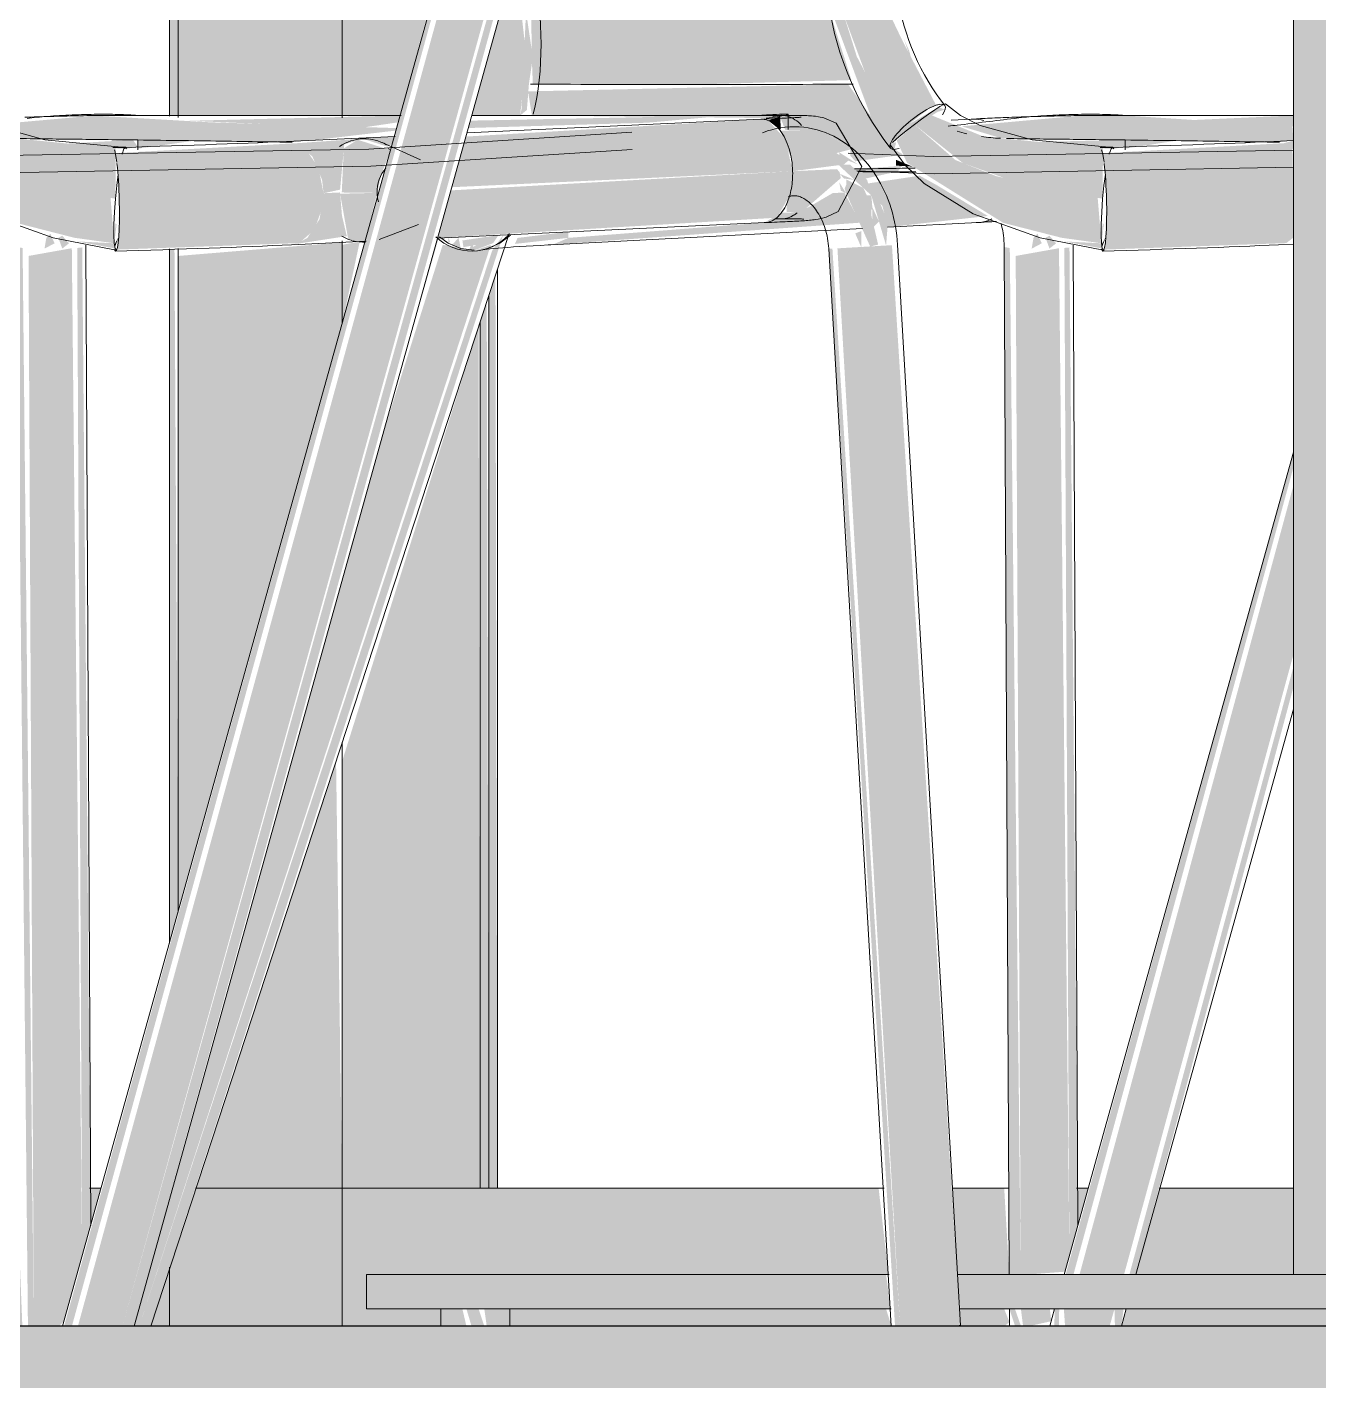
# Model space of a CAD drawing. Header units: inches. Extents: x -55396 to -733, y -290 to 853.
# Drawn here: x -26130.08 to -26111.36, y -0.79 to 18.83 of the extents above; entities that cross this region are included whole.
import ezdxf

# ---------------------------------------------------------------- set-up
doc = ezdxf.new("R2010")
doc.units = ezdxf.units.IN
doc.header["$MEASUREMENT"] = 0
doc.linetypes.add('Grid Line 1_2_', pattern=[0.875, 0.5, -0.125, 0.125, -0.125])
doc.linetypes.add('Grid Line 1_2__2_', pattern=[0.875, 0.5, -0.125, 0.125, -0.125])
for name, color, linetype, lineweight in [('A-FLOR', 192, 'Continuous', 9), ('A-FLOR-LEVL', 51, 'Continuous', 9), ('A-GLAZ-CWMG', 51, 'Continuous', 9), ('I-FURN', 30, 'Continuous', 9), ('I-WALL', 2, 'Continuous', 9)]:
    doc.layers.add(name, color=color, linetype=linetype, lineweight=lineweight)

# ---------------------------------------------------------------- blocks, each defined once
blk = doc.blocks.new('Locker Rooms and Restrooms_rvt-1-Section 13')
at = {"layer": 'A-FLOR-LEVL', "linetype": 'Grid Line 1_2__2_'}
blk.add_line((-26557.324, 0), (-21746.959, 0), dxfattribs=at)
blk = doc.blocks.new('Struct_Xcel_Sports Complex_rvt-1-Section 13')
at = {"layer": 'A-FLOR'}
blk.add_hatch(color=254, dxfattribs=at).paths.add_polyline_path([(-26273.39, -6), (-22066.14, -6), (-22066.14, 0), (-26273.39, 0), (-26273.39, -1.575)], flags=0)
at = {"layer": 'A-FLOR', "color": 130, "lineweight": 25}
blk.add_line((-22066.14, 0), (-26273.39, 0), dxfattribs=at)
blk = doc.blocks.new('Falcon 7700 Series Pedestal Base - 36_ Square Top x 30_ - Wheelchair Height-460525-Section 13')
at = {"layer": 'I-FURN'}
for points in [[(-26199.824, 0.75), (-26197.888, 0.75), (-26197.888, 28.5), (-26200.01, 28.5), (-26200.01, 0.75)], [(-26211.82, 0), (-26211.737, 0), (-26211.82, 0.25), (-26211.996, 0.25), (-26211.922, 0), (-26211.866, 0)]]:
    blk.add_hatch(color=256, dxfattribs=at).paths.add_polyline_path(points, flags=0)
h = blk.add_hatch(color=256, dxfattribs=at)
h.paths.add_polyline_path([(-26206.734, 0.25), (-26205.851, 0.25), (-26205.914, 0.75), (-26213.445, 0.75), (-26213.445, 0.25), (-26206.744, 0.25)], flags=0)
h.paths.add_polyline_path([(-26197.888, 0.25), (-26197.888, 0.75), (-26204.88, 0.75), (-26204.837, 0.25), (-26199.824, 0.25)], flags=0)
for p, q in [((-26200.01, 0.75), (-26200.01, 28.5)), ((-26213.445, 0.75), (-26205.87, 0.75)), ((-26213.445, 0.75), (-26213.445, 0.25)), ((-26204.881, 0.75), (-26197.888, 0.75)), ((-26205.841, 0.25), (-26213.445, 0.25)), ((-26212.366, 0.25), (-26212.366, 0)), ((-26211.366, 0), (-26211.366, 0.25)), ((-26197.888, 0.25), (-26204.851, 0.25))]:
    blk.add_line(p, q, dxfattribs=at)
blk = doc.blocks.new('HermanMiller_Collection_Air-Chair_SideChair_Arms - Arms-V2-Section 13')
at = {"layer": 'I-FURN'}
for points in [[(-26129.5, 0), (-26129.432, 0), (-26123.732, 20.734), (-26123.809, 20.653), (-26129.545, 0)], [(-26129.015, 0), (-26128.699, 0), (-26123, 20.625), (-26123.301, 20.707), (-26123.311, 20.72), (-26123.663, 20.699), (-26129.345, 0), (-26129.131, 0)], [(-26128.699, 0), (-26128.53, 0), (-26122.883, 20.551), (-26122.963, 20.578), (-26127.777, 3.307)], [(-26128.801, 16.344), (-26128.796, 17.073), (-26130.533, 17.247), (-26131.323, 17.57), (-26131.529, 17.42), (-26130.705, 16.814), (-26130.025, 16.545), (-26129.271, 16.421)], [(-26119.371, 17.483), (-26119.39, 17.507), (-26119.434, 17.496)], [(-26119.165, 17.331), (-26119.159, 17.369), (-26119.165, 17.539), (-26119.339, 17.476), (-26119.201, 17.369)], [(-26118.985, 16.742), (-26118.239, 16.84), (-26118.181, 16.896), (-26118.351, 17.005), (-26118.15, 17.057), (-26118.559, 17.337), (-26119.165, 17.331), (-26119, 16.909), (-26118.986, 16.755)], [(-26128.682, 17.06), (-26128.476, 17.096), (-26128.546, 17.196), (-26129.73, 17.129), (-26129.341, 17.105), (-26128.68, 17.066)], [(-26128.744, 16.318), (-26125.784, 16.423), (-26125.86, 16.798), (-26126.051, 17.073), (-26126.173, 17.148), (-26128.803, 17.004), (-26128.751, 16.512)], [(-26128.476, 17.069), (-26127.665, 17.183), (-26128.476, 17.195), (-26128.476, 17.096)], [(-26125.007, 16.428), (-26124.952, 16.68), (-26124.814, 17.047), (-26125.29, 17.198), (-26125.491, 17.073), (-26125.52, 16.434), (-26125.388, 16.432)], [(-26124.814, 17.047), (-26124.855, 17.096), (-26124.841, 17.058)], [(-26118.861, 16.143), (-26118.287, 16.642), (-26118.304, 16.727), (-26118.342, 16.772), (-26118.985, 16.742), (-26119.07, 16.274), (-26119.07, 16.153), (-26119.021, 16.151)], [(-26128.78, 15.606), (-26126.138, 15.7), (-26125.918, 15.893), (-26125.796, 16.229), (-26125.784, 16.423), (-26128.744, 16.318), (-26128.764, 15.677)], [(-26125.186, 15.714), (-26125.007, 16.428), (-26125.544, 16.416), (-26125.428, 15.763), (-26125.31, 15.727)], [(-26128.818, 15.697), (-26128.784, 15.97), (-26128.801, 15.988)], [(-26128.808, 15.639), (-26128.752, 15.793), (-26128.815, 15.679)], [(-26129.984, 0), (-26129.984, 0), (-26130.146, 15.629), (-26130.228, 15.643), (-26130.069, 0)], [(-26129.623, 0), (-26129.545, 0.073), (-26129.283, 1.015), (-26129.433, 15.626), (-26130.06, 15.514), (-26129.984, 0), (-26129.753, 0)], [(-26129.283, 1.015), (-26129.159, 1.458), (-26129.282, 15.637), (-26129.355, 15.63), (-26129.294, 3.307)], [(-26117.428, 0), (-26118.409, 15.62), (-26118.461, 15.619), (-26117.501, 0), (-26117.428, 0)], [(-26117.083, 0), (-26116.721, 0), (-26117.631, 15.665), (-26118.336, 15.624), (-26117.428, 0), (-26117.211, 0)], [(-26116.707, 0), (-26116.554, 0.01), (-26117.546, 15.67), (-26117.631, 15.665), (-26116.721, 0)]]:
    blk.add_hatch(color=256, dxfattribs=at).paths.add_polyline_path(points, flags=0)
h = blk.add_hatch(color=256, dxfattribs=at)
h.paths.add_polyline_path([(-26126.245, 17.162), (-26125.944, 17.191), (-26124.735, 17.331), (-26124.725, 17.367), (-26127.412, 17.45), (-26129.115, 17.548), (-26130.845, 17.393), (-26130.282, 17.224), (-26130.001, 17.213), (-26126.304, 17.163)], flags=0)
h.paths.add_polyline_path([(-26130.761, 17.281), (-26130.982, 17.404), (-26130.889, 17.325), (-26130.804, 17.285)], flags=0)
h = blk.add_hatch(color=256, dxfattribs=at)
h.paths.add_polyline_path([(-26125.271, 17.367), (-26124.702, 17.451), (-26124.674, 17.549), (-26127.742, 17.473), (-26125.283, 17.368)], flags=0)
h.paths.add_polyline_path([(-26123.688, 17.368), (-26121.095, 17.445), (-26119.906, 17.551), (-26123.658, 17.475), (-26123.676, 17.412)], flags=0)
h = blk.add_hatch(color=256, dxfattribs=at)
h.paths.add_polyline_path([(-26125.784, 16.423), (-26125.545, 16.475), (-26125.484, 17.133), (-26125.214, 17.212), (-26124.861, 17.099), (-26124.789, 17.137), (-26124.759, 17.246), (-26126.173, 17.148), (-26125.944, 16.953), (-26125.806, 16.617)], flags=0)
h.paths.add_polyline_path([(-26125.004, 16.46), (-26124.989, 16.48), (-26125.002, 16.479)], flags=0)
h.paths.add_polyline_path([(-26123.927, 16.51), (-26118.985, 16.742), (-26119.093, 17.212), (-26119.34, 17.477), (-26119.434, 17.496), (-26123.723, 17.244), (-26123.914, 16.557)], flags=0)
h = blk.add_hatch(color=256, dxfattribs=at)
h.paths.add_polyline_path([(-26128.805, 15.622), (-26128.818, 15.697), (-26129.352, 15.724)], flags=0)
h.paths.add_polyline_path([(-26128.818, 15.697), (-26128.872, 16.356), (-26130.339, 16.669), (-26130.934, 16.904), (-26131.529, 17.42), (-26131.785, 17.187), (-26131.636, 16.864), (-26130.242, 15.994), (-26129.395, 15.777), (-26128.823, 15.698)], flags=0)
h = blk.add_hatch(color=256, dxfattribs=at)
h.paths.add_polyline_path([(-26117.631, 15.665), (-26117.604, 16.003), (-26117.746, 16.346), (-26117.845, 16.391), (-26117.738, 16.028)], flags=0)
h.paths.add_polyline_path([(-26118.326, 16.839), (-26118.355, 16.884), (-26118.351, 16.84)], flags=0)
h.paths.add_polyline_path([(-26117.845, 16.391), (-26117.905, 16.615), (-26118.155, 16.838), (-26118.326, 16.839), (-26117.905, 16.447)], flags=0)
h.paths.add_polyline_path([(-26118.037, 16.84), (-26118.307, 17.014), (-26118.307, 16.944), (-26118.085, 16.859)], flags=0)
h = blk.add_hatch(color=256, dxfattribs=at)
h.paths.add_polyline_path([(-26126.267, 15.675), (-26125.448, 15.801), (-26125.518, 16.102), (-26125.545, 16.434), (-26125.784, 16.423), (-26125.842, 16.048), (-26126.019, 15.775), (-26126.168, 15.694)], flags=0)
h.paths.add_polyline_path([(-26124.132, 15.775), (-26119.215, 16.068), (-26119.035, 16.376), (-26118.985, 16.742), (-26123.94, 16.464), (-26124.131, 15.779)], flags=0)
h = blk.add_hatch(color=256, dxfattribs=at)
h.paths.add_polyline_path([(-26117.992, 15.643), (-26117.992, 15.874), (-26118.078, 15.84), (-26118.016, 15.698)], flags=0)
h.paths.add_polyline_path([(-26118.208, 16.418), (-26118.309, 16.582), (-26118.287, 16.459)], flags=0)
h.paths.add_polyline_path([(-26117.862, 15.651), (-26117.746, 15.678), (-26117.845, 16.103), (-26117.845, 16.199), (-26118.078, 16.368), (-26118.208, 16.418), (-26117.865, 15.658)], flags=0)
h.paths.add_polyline_path([(-26117.827, 16.183), (-26117.845, 16.391), (-26117.947, 16.391), (-26117.845, 16.214)], flags=0)
h.paths.add_polyline_path([(-26118.085, 16.615), (-26118.307, 16.706), (-26118.239, 16.636), (-26118.093, 16.616)], flags=0)
h = blk.add_hatch(color=256, dxfattribs=at)
h.paths.add_polyline_path([(-26129.83, 15.619), (-26129.683, 15.697), (-26129.744, 15.836), (-26129.802, 15.777), (-26129.829, 15.621)], flags=0)
h.paths.add_polyline_path([(-26129.571, 15.621), (-26129.474, 15.697), (-26129.571, 15.807), (-26129.628, 15.777), (-26129.573, 15.625)], flags=0)
for p, q in [((-26123.792, 20.719), (-26129.567, 0)), ((-26128.529, 0), (-26122.828, 20.451)), ((-26128.709, 17.552), (-26124.661, 17.551)), ((-26119.448, 17.496), (-26123.709, 17.296)), ((-26119.05, 17.347), (-26119.05, 17.565)), ((-26128.639, 17.066), (-26128.657, 17.091)), ((-26128.476, 17.195), (-26128.476, 17.053)), ((-26124.746, 17.247), (-26126.321, 17.173)), ((-26124.381, 16.908), (-26124.937, 17.157)), ((-26124.976, 15.754), (-26124.407, 15.972)), ((-26124.134, 15.774), (-26119.383, 15.997)), ((-26119.242, 16.052), (-26119.152, 16.052)), ((-26126.25, 15.675), (-26125.169, 15.726)), ((-26129.229, 15.671), (-26129.228, 15.65)), ((-26129.158, 1.459), (-26129.228, 15.65)), ((-26118.462, 15.618), (-26117.555, 0)), ((-26116.553, 0.011), (-26117.464, 15.676)), ((-26128.535, 0), (-26128.53, 0))]:
    blk.add_line(p, q, dxfattribs=at)
at = {"layer": 'I-FURN', "flags": 128}
for points in [[(-26131.077, 17.72), (-26130.858, 17.551), (-26130.577, 17.407), (-26129.822, 17.196), (-26128.711, 17.092), (-26128.657, 17.091)], [(-26130.115, 17.524), (-26130.07, 17.526), (-26130.025, 17.527), (-26129.98, 17.529), (-26129.933, 17.53), (-26129.886, 17.532), (-26129.839, 17.533), (-26129.792, 17.535), (-26129.744, 17.536), (-26129.695, 17.537), (-26129.647, 17.539), (-26129.599, 17.54), (-26129.55, 17.541), (-26129.502, 17.542), (-26129.454, 17.543), (-26129.406, 17.544), (-26129.358, 17.545), (-26129.311, 17.546), (-26129.264, 17.547), (-26129.217, 17.548), (-26129.171, 17.548), (-26129.126, 17.549), (-26129.082, 17.55), (-26129.038, 17.55), (-26128.995, 17.551), (-26128.953, 17.551), (-26128.912, 17.552), (-26128.872, 17.552), (-26128.833, 17.552), (-26128.795, 17.552), (-26128.758, 17.552), (-26128.723, 17.552), (-26128.709, 17.552)], [(-26123.638, 17.551), (-26121.278, 17.55), (-26119.155, 17.552)], [(-26118.861, 17.526), (-26118.863, 17.526), (-26118.87, 17.526), (-26118.88, 17.525), (-26118.893, 17.523), (-26118.909, 17.522), (-26118.927, 17.521), (-26118.947, 17.52), (-26118.969, 17.518), (-26118.993, 17.517), (-26119.019, 17.515), (-26119.047, 17.514), (-26119.076, 17.512), (-26119.107, 17.51), (-26119.14, 17.509), (-26119.174, 17.507), (-26119.209, 17.506), (-26119.245, 17.504), (-26119.283, 17.502), (-26119.322, 17.501), (-26119.362, 17.499), (-26119.403, 17.498), (-26119.444, 17.496), (-26119.445, 17.496)], [(-26117.983, 16.809), (-26118.356, 17.439), (-26118.534, 17.514), (-26118.61, 17.532), (-26118.653, 17.538), (-26118.685, 17.542), (-26118.711, 17.544), (-26118.734, 17.546), (-26118.757, 17.547), (-26118.779, 17.548), (-26118.802, 17.549), (-26118.826, 17.55), (-26118.851, 17.55), (-26118.877, 17.551), (-26118.905, 17.551), (-26118.933, 17.552), (-26118.963, 17.552), (-26118.995, 17.552), (-26119.027, 17.552), (-26119.061, 17.552), (-26119.096, 17.552), (-26119.132, 17.552), (-26119.156, 17.552)], [(-26137.381, 17.193), (-26131.258, 16.956), (-26125.126, 17.064), (-26121.317, 17.307)], [(-26119.027, 17.385), (-26119.092, 17.38), (-26119.157, 17.371), (-26119.222, 17.359), (-26119.286, 17.343), (-26119.348, 17.325), (-26119.41, 17.303), (-26119.421, 17.298)], [(-26117.464, 15.676), (-26117.469, 15.743), (-26117.476, 15.81), (-26117.484, 15.876), (-26117.495, 15.942), (-26117.508, 16.008), (-26117.523, 16.073), (-26117.54, 16.137), (-26117.558, 16.201), (-26117.579, 16.264), (-26117.602, 16.326), (-26117.626, 16.388), (-26117.653, 16.448), (-26117.681, 16.508), (-26117.712, 16.566), (-26117.744, 16.623), (-26117.778, 16.679), (-26117.814, 16.734), (-26117.852, 16.787), (-26117.892, 16.838), (-26117.934, 16.888), (-26117.977, 16.937), (-26118.023, 16.983), (-26118.07, 17.028), (-26118.119, 17.07), (-26118.17, 17.11), (-26118.222, 17.148), (-26118.276, 17.184), (-26118.332, 17.217), (-26118.39, 17.248), (-26118.448, 17.276), (-26118.508, 17.301), (-26118.57, 17.323), (-26118.632, 17.342), (-26118.696, 17.357), (-26118.76, 17.37), (-26118.825, 17.379), (-26118.89, 17.385), (-26118.956, 17.387), (-26119.021, 17.385), (-26119.027, 17.385)], [(-26131.877, 17.12), (-26131.661, 16.832), (-26131.385, 16.565), (-26130.679, 16.122), (-26129.705, 15.777), (-26128.789, 15.597)], [(-26126.321, 17.173), (-26126.453, 17.167), (-26126.59, 17.161), (-26126.731, 17.155), (-26126.877, 17.149), (-26127.026, 17.143), (-26127.179, 17.137), (-26127.336, 17.132), (-26127.495, 17.126), (-26127.658, 17.12), (-26127.823, 17.115), (-26127.99, 17.109), (-26128.159, 17.104), (-26128.331, 17.098), (-26128.503, 17.093), (-26128.677, 17.088), (-26128.837, 17.084)], [(-26128.657, 17.091), (-26128.68, 17.066), (-26128.705, 16.991)], [(-26137.382, 16.943), (-26131.244, 16.705), (-26125.099, 16.815), (-26121.313, 17.056)], [(-26128.761, 16.696), (-26128.781, 16.537), (-26128.801, 16.344)], [(-26117.983, 16.809), (-26118.325, 16.16), (-26118.499, 16.077), (-26118.573, 16.056), (-26118.617, 16.047), (-26118.648, 16.042), (-26118.674, 16.038), (-26118.697, 16.035), (-26118.719, 16.033), (-26118.742, 16.031), (-26118.765, 16.029), (-26118.789, 16.027), (-26118.814, 16.025), (-26118.84, 16.023), (-26118.867, 16.022), (-26118.896, 16.02), (-26118.925, 16.018), (-26118.957, 16.016), (-26118.989, 16.014), (-26119.023, 16.013), (-26119.058, 16.011), (-26119.094, 16.009), (-26119.131, 16.008), (-26119.17, 16.006), (-26119.21, 16.004), (-26119.25, 16.002), (-26119.292, 16.001), (-26119.335, 15.999), (-26119.378, 15.998), (-26119.385, 15.997)], [(-26128.801, 16.344), (-26128.815, 16.151), (-26128.823, 15.97), (-26128.824, 15.816), (-26128.818, 15.697), (-26128.805, 15.622), (-26128.787, 15.597)], [(-26119.051, 16.369), (-26119.038, 16.374), (-26119.026, 16.378), (-26119.013, 16.381), (-26119.001, 16.383), (-26118.989, 16.385), (-26118.977, 16.386), (-26118.974, 16.386)], [(-26118.974, 16.386), (-26118.962, 16.387), (-26118.95, 16.386), (-26118.938, 16.385), (-26118.925, 16.384), (-26118.912, 16.381), (-26118.899, 16.378), (-26118.885, 16.374), (-26118.871, 16.369), (-26118.856, 16.363), (-26118.841, 16.356), (-26118.825, 16.347), (-26118.809, 16.338), (-26118.793, 16.327), (-26118.776, 16.315), (-26118.759, 16.302), (-26118.742, 16.287), (-26118.725, 16.271), (-26118.707, 16.253), (-26118.69, 16.234), (-26118.673, 16.214), (-26118.656, 16.192), (-26118.639, 16.169), (-26118.623, 16.145), (-26118.607, 16.119), (-26118.592, 16.092), (-26118.577, 16.064), (-26118.563, 16.035), (-26118.55, 16.004), (-26118.537, 15.973), (-26118.525, 15.941), (-26118.514, 15.907), (-26118.504, 15.874), (-26118.495, 15.839), (-26118.487, 15.804), (-26118.48, 15.768), (-26118.474, 15.732), (-26118.469, 15.695), (-26118.465, 15.659), (-26118.462, 15.622), (-26118.462, 15.618)], [(-26118.824, 16.048), (-26118.827, 16.049), (-26118.833, 16.049), (-26118.844, 16.049), (-26118.857, 16.05), (-26118.872, 16.05), (-26118.89, 16.051), (-26118.911, 16.051), (-26118.933, 16.051), (-26118.957, 16.052), (-26118.983, 16.052), (-26119.011, 16.052), (-26119.04, 16.052), (-26119.071, 16.052), (-26119.104, 16.052), (-26119.138, 16.052), (-26119.151, 16.052)], [(-26126.25, 15.675), (-26126.385, 15.669), (-26126.525, 15.663), (-26126.668, 15.657), (-26126.816, 15.65), (-26126.967, 15.644), (-26127.122, 15.638), (-26127.281, 15.633), (-26127.442, 15.627), (-26127.606, 15.621), (-26127.773, 15.615), (-26127.942, 15.61), (-26128.113, 15.604), (-26128.286, 15.599), (-26128.46, 15.594), (-26128.635, 15.589), (-26128.796, 15.585)]]:
    blk.add_lwpolyline(points, dxfattribs=at)
at = {"layer": 'I-FURN'}
for centre, major_axis, ratio, start_param, end_param in [((-26125.196, 16.463), (0.021, 0.75), 0.90616, 0.058382, 0.581981), ((-26125.196, 16.463), (0.021, 0.75), 0.90616, 5.817968, 6.341567), ((-26128.817, 16.334), (-0.02, 0.75), 0.096081, 5.515178, 5.996591), ((-26128.817, 16.334), (-0.02, 0.75), 0.096081, 4.687594, 5.472992), ((-26124.554, 16.444), (0.014, 0.5), 0.90616, 0.84378, 1.629178), ((-26128.817, 16.334), (-0.02, 0.75), 0.096081, 3.116798, 4.687594), ((-26124.554, 16.444), (0.014, 0.5), 0.90616, 1.629178, 1.890978), ((-26125.196, 16.463), (0.021, 0.75), 0.90616, 2.676376, 2.924989), ((-26125.196, 16.463), (0.021, 0.75), 0.90616, 2.938175, 3.199975), ((-26128.817, 16.334), (-0.02, 0.75), 0.096081, 2.854998, 3.116798), ((-26117.053, -0.018), (0.499, 0.029), 0.004932, 5.439855, 6.225253)]:
    blk.add_ellipse(centre, major_axis=major_axis, ratio=ratio, start_param=start_param, end_param=end_param, dxfattribs=at)
for points in [[(-26128.451, 17.548), (-26128.527, 17.555), (-26128.712, 17.566), (-26129.058, 17.57), (-26129.432, 17.56), (-26129.791, 17.539), (-26129.995, 17.519), (-26130.081, 17.508)], [(-26119.284, 17.527), (-26119.248, 17.541), (-26119.21, 17.55), (-26119.172, 17.552)], [(-26119.135, 16.053), (-26119.141, 16.052), (-26119.147, 16.052), (-26119.152, 16.052)]]:
    blk.add_open_spline(points, degree=3, dxfattribs=at)
for points, knots in [([(-26119.371, 17.51), (-26119.241, 17.527), (-26119.047, 17.555), (-26119.033, 17.573), (-26119.202, 17.568), (-26119.369, 17.557), (-26119.466, 17.55)], [-0.9999956, -0.9999956, -0.9999956, -0.9999956, -0.7, -0.4, -0.2, 0, 0, 0, 0]), ([(-26118.985, 16.742), (-26118.988, 16.855), (-26119.024, 17.08), (-26119.145, 17.328), (-26119.292, 17.466), (-26119.387, 17.496), (-26119.434, 17.496)], [0, 0, 0, 0, 0.285714, 0.571429, 0.785714, 1, 1, 1, 1]), ([(-26119.172, 17.552), (-26119.097, 17.556), (-26118.984, 17.523), (-26118.885, 17.438), (-26118.855, 17.405)], [0, 0, 0, 0, 0.2857143, 0.4285714, 0.4285714, 0.4285714, 0.4285714]), ([(-26130.196, 17.215), (-26129.91, 17.212), (-26129.333, 17.205), (-26128.76, 17.198), (-26128.476, 17.195)], [-0.9960968, -0.9960968, -0.9960968, -0.9960968, -0.5, 0, 0, 0, 0]), ([(-26128.476, 17.195), (-26128.254, 17.192), (-26127.816, 17.186), (-26127.187, 17.177), (-26126.662, 17.169), (-26126.356, 17.164), (-26126.239, 17.162)], [-1, -1, -1, -1, -0.75, -0.5, -0.25, -0.0877777, -0.0877777, -0.0877777, -0.0877777]), ([(-26119.397, 15.997), (-26119.335, 15.996), (-26119.209, 16.045), (-26119.07, 16.24), (-26118.996, 16.489), (-26118.983, 16.657), (-26118.985, 16.742)], [0, 0, 0, 0, 0.285714, 0.571429, 0.785714, 1, 1, 1, 1]), ([(-26118.92, 16.138), (-26118.936, 16.125), (-26119.005, 16.078), (-26119.079, 16.056), (-26119.135, 16.053)], [0.7142857, 0.7142857, 0.7142857, 0.7142857, 0.7857143, 1, 1, 1, 1])]:
    blk.add_open_spline(points, degree=3, knots=knots, dxfattribs=at)
blk = doc.blocks.new('HermanMiller_Collection_Air-Chair_SideChair_Arms - Arms-V15-Section 13')
at = {"layer": 'I-FURN'}
h = blk.add_hatch(color=256, dxfattribs=at)
h.paths.add_polyline_path([(-26120.428, 17.999), (-26118.133, 18.063), (-26118.433, 19.01), (-26118.431, 19.041), (-26118.827, 22.135), (-26119.306, 25.55), (-26119.131, 26.72), (-26118.978, 27.286), (-26122.634, 27.356), (-26124.589, 27.252), (-26124.506, 27.216), (-26123.472, 26.98), (-26122.404, 26.625), (-26122.223, 26.448), (-26122.202, 26.344), (-26121.918, 26.073), (-26121.888, 25.949), (-26121.535, 25.174), (-26121.518, 24.537), (-26121.603, 23.959), (-26122.722, 20.742), (-26122.801, 20.396), (-26122.762, 18.285), (-26122.751, 18.004), (-26121.431, 18)], flags=0)
h.paths.add_polyline_path([(-26122.291, 24.694), (-26122.408, 24.694), (-26122.347, 24.783), (-26122.301, 24.711)], flags=0)
h.paths.add_polyline_path([(-26123.021, 22.782), (-26122.483, 24.046), (-26122.402, 24.039), (-26122.33, 24.878), (-26122.423, 25.304), (-26122.592, 25.517), (-26122.622, 25.72), (-26122.76, 25.737), (-26123.746, 26.031), (-26123.407, 25.162), (-26123.196, 24.169), (-26123.023, 22.794)], flags=0)
h.paths.add_polyline_path([(-26119.293, 25.719), (-26119.241, 26.168), (-26119.291, 25.726)], flags=0)
h.paths.add_polyline_path([(-26122.2, 25.724), (-26122.343, 25.928), (-26122.466, 25.734), (-26122.254, 25.726)], flags=0)
for points in [[(-26117.471, 17.287), (-26117.015, 17.647), (-26116.905, 17.697), (-26117.397, 18.64), (-26117.628, 19.123), (-26118.244, 19.009), (-26117.823, 17.869), (-26117.746, 17.742)], [(-26123.638, 17.549), (-26122.935, 17.55), (-26122.843, 18.393), (-26122.916, 19.026), (-26123.231, 19.009), (-26123.637, 17.55)], [(-26122.935, 17.549), (-26122.837, 17.63), (-26122.808, 18.005), (-26122.751, 18.393), (-26122.846, 19.032), (-26122.851, 19.026), (-26122.915, 17.642), (-26122.935, 17.55)], [(-26117.573, 17.095), (-26117.471, 17.287), (-26118.056, 18.406), (-26118.244, 19.009), (-26118.399, 19.002), (-26117.838, 17.5), (-26117.605, 17.144)], [(-26118.078, 16.886), (-26117.382, 16.982), (-26117.509, 17.058), (-26118.182, 18.003), (-26122.82, 17.899), (-26122.765, 17.55), (-26119.159, 17.51), (-26119.093, 17.341), (-26118.546, 17.331), (-26118.15, 17.057), (-26118.15, 16.968), (-26118.085, 16.894)], [(-26114.492, 16.344), (-26114.488, 17.073), (-26116.224, 17.247), (-26117.015, 17.57), (-26117.22, 17.42), (-26116.518, 16.861), (-26115.586, 16.524), (-26114.962, 16.421)], [(-26114.373, 17.06), (-26114.167, 17.096), (-26114.167, 17.195), (-26115.586, 17.164), (-26115.033, 17.105), (-26114.371, 17.066)], [(-26114.436, 16.318), (-26111.727, 16.412), (-26111.742, 17.073), (-26111.865, 17.148), (-26114.495, 17.004), (-26114.443, 16.512)], [(-26114.167, 17.069), (-26113.426, 17.185), (-26114.167, 17.195), (-26114.167, 17.096)], [(-26117.245, 16.808), (-26117.486, 16.907), (-26117.486, 16.823), (-26117.304, 16.812)], [(-26117.466, 16.733), (-26117.398, 16.818), (-26118.085, 16.775), (-26118.041, 16.737), (-26117.486, 16.733)], [(-26114.471, 15.606), (-26111.829, 15.7), (-26111.727, 15.781), (-26111.727, 16.412), (-26114.436, 16.318), (-26114.456, 15.677)], [(-26114.509, 15.697), (-26114.475, 15.97), (-26114.492, 15.988)], [(-26128.38, 0), (-26128.291, 0), (-26123.181, 15.818), (-26123.343, 15.585), (-26128.456, 0)], [(-26124.744, 13.581), (-26124.116, 15.776), (-26124.153, 15.7), (-26124.615, 14.043)], [(-26123.011, 15.688), (-26122.235, 15.776), (-26122.235, 15.864), (-26122.973, 15.775), (-26123.007, 15.696)], [(-26114.5, 15.639), (-26114.444, 15.793), (-26114.506, 15.679)], [(-26128.53, 0), (-26128.456, 0), (-26123.359, 15.675), (-26123.601, 15.589), (-26123.821, 15.633), (-26124.057, 15.675), (-26124.936, 12.893), (-26128.42, 0.395)], [(-26114.974, 1.015), (-26114.851, 1.458), (-26114.973, 15.637), (-26115.047, 15.63), (-26114.986, 3.307)]]:
    blk.add_hatch(color=256, dxfattribs=at).paths.add_polyline_path(points, flags=0)
h = blk.add_hatch(color=256, dxfattribs=at)
h.paths.add_polyline_path([(-26117.377, 18.668), (-26117.239, 18.278), (-26117.297, 18.491), (-26117.343, 18.591)], flags=0)
h.paths.add_polyline_path([(-26116.905, 17.697), (-26116.843, 17.722), (-26116.913, 17.711)], flags=0)
h = blk.add_hatch(color=256, dxfattribs=at)
h.paths.add_polyline_path([(-26117.509, 17.058), (-26117.486, 17.161), (-26117.564, 17.141)], flags=0)
h.paths.add_polyline_path([(-26117.565, 17.144), (-26117.384, 17.292), (-26116.88, 17.604), (-26116.781, 17.633), (-26116.867, 17.672), (-26117.392, 17.371), (-26117.524, 17.207)], flags=0)
h = blk.add_hatch(color=256, dxfattribs=at)
h.paths.add_polyline_path([(-26111.936, 17.162), (-26111.727, 17.186), (-26111.742, 17.392), (-26114.143, 17.548), (-26114.806, 17.548), (-26116.536, 17.393), (-26115.973, 17.224), (-26115.586, 17.211), (-26111.996, 17.163)], flags=0)
h.paths.add_polyline_path([(-26116.453, 17.281), (-26116.674, 17.404), (-26116.58, 17.325), (-26116.496, 17.285)], flags=0)
h = blk.add_hatch(color=256, dxfattribs=at)
h.paths.add_polyline_path([(-26111.727, 17.391), (-26111.727, 17.55), (-26113.426, 17.473), (-26111.742, 17.392)], flags=0)
h.paths.add_polyline_path([(-26107.484, 17.414), (-26105.15, 17.552), (-26107.484, 17.477), (-26107.484, 17.42)], flags=0)
h = blk.add_hatch(color=256, dxfattribs=at)
h.paths.add_polyline_path([(-26107.484, 16.61), (-26104.677, 16.742), (-26104.786, 17.215), (-26105.032, 17.477), (-26105.126, 17.496), (-26107.484, 17.32), (-26107.484, 16.709)], flags=0)
h.paths.add_polyline_path([(-26111.727, 17.056), (-26111.727, 17.186), (-26111.865, 17.148), (-26111.742, 17.073)], flags=0)
h = blk.add_hatch(color=256, dxfattribs=at)
h.paths.add_polyline_path([(-26117.929, 16.636), (-26117.486, 16.733), (-26118.037, 16.733)], flags=0)
h.paths.add_polyline_path([(-26116.606, 17.426), (-26116.456, 17.426), (-26116.609, 17.428)], flags=0)
h = blk.add_hatch(color=256, dxfattribs=at)
h.paths.add_polyline_path([(-26114.497, 15.622), (-26114.509, 15.697), (-26115.044, 15.724)], flags=0)
h.paths.add_polyline_path([(-26114.509, 15.697), (-26114.564, 16.356), (-26116.03, 16.669), (-26116.626, 16.904), (-26117.22, 17.42), (-26117.477, 17.187), (-26117.327, 16.864), (-26115.934, 15.994), (-26115.087, 15.777), (-26114.514, 15.698)], flags=0)
h = blk.add_hatch(color=256, dxfattribs=at)
h.paths.add_polyline_path([(-26117.845, 16.391), (-26117.685, 16.239), (-26117.604, 15.931), (-26116.156, 16.093), (-26116.903, 16.544), (-26117.144, 16.677), (-26117.892, 16.565), (-26117.854, 16.423)], flags=0)
h.paths.add_polyline_path([(-26117.827, 16.183), (-26117.865, 16.404), (-26117.838, 16.315), (-26117.831, 16.229)], flags=0)
h.paths.add_polyline_path([(-26118.208, 16.418), (-26117.828, 16.18), (-26117.831, 15.919), (-26117.733, 16.011), (-26117.959, 16.497), (-26118.208, 16.622), (-26118.208, 16.546), (-26118.232, 16.487), (-26118.21, 16.423)], flags=0)
h.paths.add_polyline_path([(-26122.512, 15.675), (-26118.007, 15.996), (-26118.235, 16.432), (-26118.403, 16.426), (-26118.752, 16.222), (-26118.928, 16.146), (-26119.151, 16.139), (-26119.397, 15.997), (-26122.235, 15.776), (-26122.44, 15.688)], flags=0)
h = blk.add_hatch(color=256, dxfattribs=at)
h.paths.add_polyline_path([(-26123.626, 15.585), (-26123.327, 15.7), (-26123.248, 15.816), (-26123.772, 15.738), (-26123.756, 15.641), (-26123.566, 15.675), (-26123.683, 15.607)], flags=0)
h.paths.add_polyline_path([(-26123.949, 15.711), (-26123.976, 15.782), (-26123.976, 15.721)], flags=0)
h = blk.add_hatch(color=256, dxfattribs=at)
h.paths.add_polyline_path([(-26123.6, 15.6), (-26123.633, 15.7), (-26123.673, 15.606)], flags=0)
h.paths.add_polyline_path([(-26123.795, 15.622), (-26123.828, 15.775), (-26123.922, 15.675), (-26123.809, 15.628)], flags=0)
h = blk.add_hatch(color=256, dxfattribs=at)
h.paths.add_polyline_path([(-26115.521, 15.619), (-26115.375, 15.697), (-26115.436, 15.836), (-26115.494, 15.777), (-26115.521, 15.621)], flags=0)
h.paths.add_polyline_path([(-26115.263, 15.621), (-26115.166, 15.697), (-26115.263, 15.807), (-26115.32, 15.777), (-26115.264, 15.625)], flags=0)
h = blk.add_hatch(color=256, dxfattribs=at)
h.paths.add_polyline_path([(-26115.753, 0), (-26115.675, 0), (-26115.763, 0.25), (-26115.843, 0.25), (-26115.761, 0)], flags=0)
h.paths.add_polyline_path([(-26115.838, 0.75), (-26115.679, 0.75), (-26115.838, 15.629), (-26115.919, 15.643), (-26115.846, 0.75)], flags=0)
h = blk.add_hatch(color=256, dxfattribs=at)
h.paths.add_polyline_path([(-26115.567, 0), (-26115.237, 0.073), (-26115.257, 0.25), (-26115.677, 0.25), (-26115.645, 0), (-26115.568, 0)], flags=0)
h.paths.add_polyline_path([(-26115.577, 0.75), (-26115.037, 0.791), (-26114.974, 1.015), (-26115.125, 15.626), (-26115.752, 15.514), (-26115.679, 0.75)], flags=0)
h = blk.add_hatch(color=256, dxfattribs=at)
h.paths.add_polyline_path([(-26115.124, 0), (-26115.122, 0.25), (-26115.187, 0.25), (-26115.192, 0)], flags=0)
h.paths.add_polyline_path([(-26115.027, 0.75), (-26114.915, 0.75), (-26111.727, 12.451), (-26111.727, 12.667), (-26115.028, 0.75)], flags=0)
h = blk.add_hatch(color=256, dxfattribs=at)
h.paths.add_polyline_path([(-26114.935, 0), (-26114.391, 0), (-26114.321, 0.25), (-26115.054, 0.25), (-26115.037, 0)], flags=0)
h.paths.add_polyline_path([(-26114.182, 0.75), (-26111.727, 9.736), (-26111.727, 12.187), (-26114.827, 0.75), (-26114.273, 0.75)], flags=0)
h = blk.add_hatch(color=256, dxfattribs=at)
h.paths.add_polyline_path([(-26114.227, 0), (-26114.221, 0), (-26114.189, 0.25), (-26114.321, 0.25), (-26114.314, 0), (-26114.258, 0)], flags=0)
h.paths.add_polyline_path([(-26114.018, 0.75), (-26114.012, 0.75), (-26111.727, 9.264), (-26111.727, 9.557), (-26114.104, 0.75), (-26114.019, 0.75)], flags=0)
for p, q in [((-26116.771, 17.721), (-26116.771, 17.711)), ((-26116.386, 17.496), (-26116.689, 17.48)), ((-26114.401, 17.552), (-26111.727, 17.552)), ((-26114.331, 17.066), (-26114.349, 17.091)), ((-26114.167, 17.195), (-26114.167, 17.053)), ((-26111.727, 17.187), (-26112.012, 17.173)), ((-26122.491, 15.675), (-26117.974, 15.911)), ((-26117.61, 15.93), (-26116.303, 15.998)), ((-26128.289, 0), (-26123.092, 15.84)), ((-26115.92, 15.645), (-26115.846, 0.75)), ((-26114.92, 15.671), (-26114.92, 15.65)), ((-26114.85, 1.459), (-26114.92, 15.65)), ((-26111.942, 15.675), (-26111.727, 15.685)), ((-26111.727, 12.669), (-26115.049, 0.75)), ((-26114.011, 0.75), (-26111.727, 8.945)), ((-26115.844, 0.25), (-26115.843, 0)), ((-26115.189, 0.25), (-26115.258, 0)), ((-26114.22, 0), (-26114.151, 0.25)), ((-26128.295, 0), (-26128.291, 0)), ((-26114.227, 0), (-26114.221, 0))]:
    blk.add_line(p, q, dxfattribs=at)
at = {"layer": 'I-FURN', "flags": 128}
for points in [[(-26122.746, 17.567), (-26122.719, 17.688), (-26122.695, 17.812), (-26122.676, 17.937), (-26122.66, 18.064), (-26122.647, 18.192), (-26122.639, 18.322), (-26122.633, 18.453), (-26122.632, 18.585), (-26122.633, 18.719), (-26122.639, 18.853), (-26122.647, 18.987), (-26122.66, 19.122), (-26122.664, 19.161)], [(-26116.78, 17.694), (-26116.844, 17.778), (-26116.905, 17.864), (-26116.964, 17.953), (-26117.021, 18.045), (-26117.075, 18.138), (-26117.126, 18.234), (-26117.174, 18.333), (-26117.219, 18.432), (-26117.262, 18.534), (-26117.301, 18.637), (-26117.337, 18.741), (-26117.37, 18.846), (-26117.399, 18.953), (-26117.425, 19.059), (-26117.448, 19.167), (-26117.453, 19.197)], [(-26118.437, 19.015), (-26118.409, 18.877), (-26118.377, 18.74), (-26118.34, 18.603), (-26118.299, 18.468), (-26118.255, 18.334), (-26118.205, 18.201), (-26118.152, 18.07), (-26118.095, 17.941), (-26118.034, 17.815), (-26117.969, 17.69), (-26117.9, 17.568), (-26117.828, 17.448), (-26117.752, 17.331), (-26117.673, 17.217), (-26117.59, 17.106), (-26117.565, 17.075)], [(-26117.22, 17.42), (-26117.116, 17.498), (-26117.015, 17.57), (-26116.924, 17.633), (-26116.85, 17.681), (-26116.798, 17.711), (-26116.771, 17.721)], [(-26116.768, 17.72), (-26116.55, 17.551), (-26116.269, 17.407), (-26115.514, 17.196), (-26114.403, 17.092), (-26114.349, 17.091)], [(-26116.399, 17.495), (-26116.374, 17.497), (-26116.348, 17.498), (-26116.32, 17.5), (-26116.291, 17.502), (-26116.261, 17.504), (-26116.23, 17.505), (-26116.197, 17.507), (-26116.163, 17.509), (-26116.128, 17.511), (-26116.092, 17.512), (-26116.054, 17.514), (-26116.015, 17.516), (-26115.975, 17.518), (-26115.935, 17.519), (-26115.893, 17.521), (-26115.85, 17.523), (-26115.806, 17.524), (-26115.762, 17.526), (-26115.717, 17.527), (-26115.671, 17.529), (-26115.625, 17.53), (-26115.578, 17.532), (-26115.531, 17.533), (-26115.483, 17.535), (-26115.435, 17.536), (-26115.387, 17.537), (-26115.339, 17.539), (-26115.29, 17.54), (-26115.242, 17.541), (-26115.193, 17.542), (-26115.145, 17.543), (-26115.097, 17.544), (-26115.05, 17.545), (-26115.002, 17.546), (-26114.955, 17.547), (-26114.909, 17.548), (-26114.863, 17.548), (-26114.818, 17.549), (-26114.773, 17.55), (-26114.729, 17.55), (-26114.686, 17.551), (-26114.644, 17.551), (-26114.603, 17.552), (-26114.563, 17.552), (-26114.524, 17.552), (-26114.487, 17.552), (-26114.45, 17.552), (-26114.414, 17.552), (-26114.401, 17.552)], [(-26117.538, 17.159), (-26117.486, 17.207), (-26117.412, 17.27), (-26117.321, 17.342), (-26117.22, 17.42)], [(-26117.568, 17.12), (-26117.353, 16.832), (-26117.077, 16.565), (-26116.371, 16.122), (-26115.396, 15.777), (-26114.48, 15.597)], [(-26112.012, 17.173), (-26112.145, 17.167), (-26112.282, 17.161), (-26112.423, 17.155), (-26112.569, 17.149), (-26112.718, 17.143), (-26112.871, 17.137), (-26113.027, 17.132), (-26113.187, 17.126), (-26113.349, 17.12), (-26113.514, 17.115), (-26113.682, 17.109), (-26113.851, 17.104), (-26114.022, 17.098), (-26114.195, 17.093), (-26114.369, 17.088), (-26114.528, 17.084)], [(-26114.349, 17.091), (-26114.371, 17.066), (-26114.397, 16.991)], [(-26118.182, 17.003), (-26116.95, 16.956), (-26111.727, 17.048)], [(-26118.055, 16.749), (-26116.936, 16.705), (-26111.727, 16.799)], [(-26114.452, 16.696), (-26114.473, 16.537), (-26114.492, 16.344)], [(-26114.492, 16.344), (-26114.506, 16.151), (-26114.514, 15.97), (-26114.515, 15.816), (-26114.509, 15.697), (-26114.497, 15.622), (-26114.479, 15.597)], [(-26116.289, 15.999), (-26116.272, 16), (-26116.253, 16.001), (-26116.231, 16.003), (-26116.208, 16.004), (-26116.183, 16.006), (-26116.155, 16.007), (-26116.127, 16.009), (-26116.096, 16.01), (-26116.064, 16.012), (-26116.031, 16.014)], [(-26115.965, 15.986), (-26115.956, 15.952), (-26115.948, 15.918), (-26115.941, 15.882), (-26115.935, 15.846), (-26115.93, 15.809), (-26115.926, 15.772), (-26115.923, 15.734), (-26115.921, 15.696), (-26115.92, 15.658), (-26115.92, 15.645)], [(-26123.602, 15.597), (-26123.795, 15.622), (-26123.976, 15.697), (-26124.105, 15.791)], [(-26123.076, 15.816), (-26123.23, 15.697), (-26123.409, 15.622)], [(-26123.477, 15.604), (-26123.468, 15.605), (-26123.445, 15.608), (-26123.411, 15.612), (-26123.367, 15.617), (-26123.315, 15.622), (-26123.254, 15.627), (-26123.187, 15.632), (-26123.112, 15.638), (-26123.031, 15.644), (-26122.943, 15.649), (-26122.849, 15.655), (-26122.748, 15.661), (-26122.642, 15.667), (-26122.53, 15.673), (-26122.491, 15.675)], [(-26111.942, 15.675), (-26112.077, 15.669), (-26112.216, 15.663), (-26112.36, 15.657), (-26112.508, 15.65), (-26112.659, 15.644), (-26112.814, 15.638), (-26112.972, 15.633), (-26113.134, 15.627), (-26113.298, 15.621), (-26113.465, 15.615), (-26113.633, 15.61), (-26113.805, 15.604), (-26113.977, 15.599), (-26114.152, 15.594), (-26114.327, 15.589), (-26114.488, 15.585)]]:
    blk.add_lwpolyline(points, dxfattribs=at)
at = {"layer": 'I-FURN'}
for centre, major_axis, ratio, start_param, end_param in [((-26117.173, 17.385), (0.393, 0.31), 0.26753, 0.631223, 2.202019), ((-26117.173, 17.385), (0.393, 0.31), 0.26753, 5.605411, 6.914408), ((-26121.146, 101.858), (0, 84.692), 0.707107, 3.217566, 3.231436), ((-26117.173, 17.385), (0.393, 0.31), 0.26753, 2.202019, 3.772816), ((-26114.508, 16.334), (-0.02, 0.75), 0.096081, 5.515178, 5.996591), ((-26114.508, 16.334), (-0.02, 0.75), 0.096081, 4.687594, 5.472992), ((-26114.508, 16.334), (-0.02, 0.75), 0.096081, 3.116798, 4.687594), ((-26123.644, 16.334), (-0.202, 0.722), 0.995009, 2.111928, 2.891696), ((-26123.644, 16.334), (-0.202, 0.722), 0.995009, 2.891696, 3.677094), ((-26114.508, 16.334), (-0.02, 0.75), 0.096081, 2.854998, 3.116798)]:
    blk.add_ellipse(centre, major_axis=major_axis, ratio=ratio, start_param=start_param, end_param=end_param, dxfattribs=at)
for points, knots in [([(-26122.787, 18.004), (-26122.011, 18), (-26120.473, 17.997), (-26118.888, 18.001), (-26118.109, 18.003)], [-0.9268801, -0.9268801, -0.9268801, -0.9268801, -0.5, -0.0910372, -0.0910372, -0.0910372, -0.0910372]), ([(-26115.888, 17.215), (-26115.602, 17.212), (-26115.024, 17.205), (-26114.451, 17.198), (-26114.167, 17.195)], [-0.9960968, -0.9960968, -0.9960968, -0.9960968, -0.5, 0, 0, 0, 0]), ([(-26114.167, 17.195), (-26113.946, 17.192), (-26113.508, 17.186), (-26112.878, 17.177), (-26112.354, 17.169), (-26112.048, 17.164), (-26111.931, 17.162)], [-1, -1, -1, -1, -0.75, -0.5, -0.25, -0.0877777, -0.0877777, -0.0877777, -0.0877777]), ([(-26117.199, 16.733), (-26117.288, 16.733), (-26117.569, 16.732), (-26117.85, 16.734), (-26118.041, 16.736)], [-0.6403741, -0.6403741, -0.6403741, -0.6403741, -0.5, -0.1982213, -0.1982213, -0.1982213, -0.1982213]), ([(-26116.326, 15.997), (-26116.27, 15.998), (-26116.192, 16.01), (-26116.118, 16.04), (-26116.097, 16.05)], [0, 0, 0, 0, 0.1666667, 0.2358641, 0.2358641, 0.2358641, 0.2358641])]:
    blk.add_open_spline(points, degree=3, knots=knots, dxfattribs=at)
for points in [[(-26116.216, 17.477), (-26116.264, 17.49), (-26116.314, 17.497), (-26116.363, 17.496)], [(-26114.143, 17.548), (-26114.219, 17.555), (-26114.404, 17.566), (-26114.75, 17.57), (-26115.124, 17.56), (-26115.483, 17.539), (-26115.686, 17.519), (-26115.773, 17.508)], [(-26116.599, 17.41), (-26116.643, 17.405), (-26116.687, 17.401), (-26116.731, 17.396)], [(-26116.601, 17.322), (-26116.555, 17.309), (-26116.509, 17.296), (-26116.462, 17.285)], [(-26116.247, 17.245), (-26116.158, 17.231), (-26116.066, 17.224), (-26115.975, 17.219)], [(-26118.088, 16.777), (-26117.858, 16.778), (-26117.628, 16.78), (-26117.398, 16.784)], [(-26117.398, 16.784), (-26117.344, 16.784), (-26117.28, 16.785), (-26117.21, 16.784)]]:
    blk.add_open_spline(points, degree=3, dxfattribs=at)
blk = doc.blocks.new('Rectangular Mullion - Exterior 2_ x 4_5_-1135280-Section 13')
at = {"layer": 'A-GLAZ-CWMG'}
h = blk.add_hatch(color=256, dxfattribs=at)
h.paths.add_polyline_path([(-26139.345, 0), (-26130.15, 0), (-26130.228, 2), (-26141.943, 2), (-26142.599, 0)], flags=0)
h.paths.add_polyline_path([(-26128.015, 0), (-26128.015, 0.839), (-26128.291, 0)], flags=0)
h.paths.add_polyline_path([(-26161.828, 0), (-26143.626, 0.068), (-26143.083, 2), (-26161.828, 2)], flags=0)
h.paths.add_polyline_path([(-26129.159, 1.458), (-26129.015, 2), (-26129.162, 2), (-26129.161, 1.912)], flags=0)
blk.add_line((-26129.177, 2), (-26129.007, 2), dxfattribs=at)
blk = doc.blocks.new('Rectangular Mullion - Exterior 2_ x 4_5_-1142586-Section 13')
at = {"layer": 'A-GLAZ-CWMG'}
h = blk.add_hatch(color=256, dxfattribs=at)
h.paths.add_polyline_path([(-26125.515, 2), (-26125.603, 8.19), (-26127.634, 2)], flags=0)
h.paths.add_polyline_path([(-26123.39, 2), (-26123.419, 14.845), (-26123.515, 14.551), (-26123.515, 2), (-26123.419, 2)], flags=0)
h.paths.add_polyline_path([(-26127.89, 6.011), (-26125.515, 14.532), (-26125.515, 15.71), (-26127.89, 15.514), (-26127.89, 8.19)], flags=0)
h.paths.add_polyline_path([(-26125.515, 17.55), (-26125.524, 26.403), (-26127.89, 26.765), (-26127.89, 17.551), (-26125.674, 17.55)], flags=0)
h.paths.add_polyline_path([(-26126.402, 27.551), (-26126.37, 27.904), (-26126.27, 28.02), (-26125.916, 28.117), (-26125.65, 28.253), (-26125.515, 28.253), (-26125.515, 28.75), (-26127.89, 28.75), (-26127.89, 27.768), (-26126.403, 27.551)], flags=0)
h.paths.add_polyline_path([(-26123.515, 28.325), (-26123.39, 28.334), (-26123.39, 28.75), (-26123.515, 28.75), (-26123.515, 28.334)], flags=0)
h.paths.add_polyline_path([(-26127.89, 30), (-26125.515, 30), (-26125.515, 98), (-26127.89, 98), (-26127.89, 32.603)], flags=0)
h.paths.add_polyline_path([(-26123.515, 30), (-26123.39, 30), (-26123.39, 96), (-26123.515, 96), (-26123.515, 32.603)], flags=0)
for p, q in [((-26127.89, 17.522), (-26127.89, 26.765)), ((-26127.89, 6), (-26127.89, 15.62)), ((-26123.39, 14.936), (-26123.39, 2)), ((-26125.515, 2), (-26127.64, 2))]:
    blk.add_line(p, q, dxfattribs=at)
blk = doc.blocks.new('Rectangular Mullion - Exterior 2_ x 4_5_-1305234-Section 13')
at = {"layer": 'A-GLAZ-CWMG'}
h = blk.add_hatch(color=256, dxfattribs=at)
h.paths.add_polyline_path([(-26108.648, 0), (-26103.246, 0.005), (-26103.323, 0.25), (-26109.146, 0.25), (-26109.11, 0), (-26108.746, 0)], flags=0)
h.paths.add_polyline_path([(-26122.279, 0), (-26117.554, 0.005), (-26117.631, 0.25), (-26123.454, 0.25), (-26123.419, 0), (-26122.381, 0)], flags=0)
h.paths.add_polyline_path([(-26095.168, 0), (-26090.682, 0), (-26090.751, 0.25), (-26095.168, 0.25)], flags=0)
h.paths.add_polyline_path([(-26123.713, 0), (-26123.772, 0.25), (-26125.162, 0.25), (-26125.162, 0.75), (-26117.597, 0.75), (-26117.739, 2), (-26125.515, 2), (-26125.515, 0), (-26123.72, 0)], flags=0)
h.paths.add_polyline_path([(-26115.919, 0), (-26115.842, 0.059), (-26115.919, 0.25), (-26116.568, 0.25), (-26116.635, 0.005), (-26116.579, 0)], flags=0)
h.paths.add_polyline_path([(-26089.008, 0), (-26088.453, 0), (-26088.453, 0.25), (-26089.06, 0.25), (-26089.061, 0)], flags=0)
h.paths.add_polyline_path([(-26095.757, 0), (-26095.792, 0.25), (-26101.643, 0.25), (-26101.58, 0), (-26095.792, 0)], flags=0)
h.paths.add_polyline_path([(-26114.221, 0), (-26109.735, 0), (-26109.735, 0.25), (-26114.152, 0.25)], flags=0)
h.paths.add_polyline_path([(-26104.143, 0.75), (-26103.289, 0.75), (-26103.43, 2), (-26107.484, 2), (-26107.484, 0.75), (-26104.153, 0.75)], flags=0)
h.paths.add_polyline_path([(-26097.419, 0.75), (-26097.419, 2), (-26101.541, 2), (-26101.58, 0.75), (-26100.75, 0.75)], flags=0)
h.paths.add_polyline_path([(-26090.891, 0.75), (-26091.239, 2), (-26093.176, 2), (-26093.176, 0.75)], flags=0)
h.paths.add_polyline_path([(-26114.012, 0.75), (-26111.727, 0.75), (-26111.727, 2), (-26113.664, 2)], flags=0)
h.paths.add_polyline_path([(-26116.579, 0.75), (-26115.846, 0.75), (-26115.919, 2), (-26116.67, 2), (-26116.597, 0.75)], flags=0)
h.paths.add_polyline_path([(-26088.453, 0.75), (-26088.453, 2), (-26089.051, 2), (-26088.984, 0.75)], flags=0)
h.paths.add_polyline_path([(-26114.851, 1.458), (-26114.707, 2), (-26114.853, 2), (-26114.853, 1.912)], flags=0)
h.paths.add_polyline_path([(-26090.052, 1.458), (-26090.08, 2), (-26090.196, 1.976), (-26090.059, 1.485)], flags=0)
for p, q in [((-26125.515, 0), (-26125.515, 2)), ((-26117.66, 2), (-26125.515, 2)), ((-26115.852, 2), (-26116.673, 2)), ((-26114.699, 2), (-26114.869, 2)), ((-26111.727, 2), (-26113.671, 2))]:
    blk.add_line(p, q, dxfattribs=at)
blk = doc.blocks.new('Rectangular Mullion - Exterior 2_ x 4_5_-1142587-Section 13')
at = {"layer": 'A-GLAZ-CWMG'}
h = blk.add_hatch(color=256, dxfattribs=at)
h.paths.add_polyline_path([(-26123.515, 2), (-26123.537, 14.485), (-26125.515, 8.19), (-26125.515, 2), (-26123.537, 2)], flags=0)
h.paths.add_polyline_path([(-26125.515, 14.532), (-26125.26, 15.722), (-26125.515, 15.675), (-26125.515, 15.514)], flags=0)
h.paths.add_polyline_path([(-26124.674, 17.549), (-26123.763, 20.934), (-26124.177, 24.354), (-26124.594, 25.821), (-26124.939, 26.322), (-26125.515, 26.373), (-26125.515, 17.55), (-26125.106, 17.55)], flags=0)
h.paths.add_polyline_path([(-26124.047, 24.309), (-26124.042, 24.312), (-26124.087, 24.461)], flags=0)
h.paths.add_polyline_path([(-26125.515, 28.244), (-26123.515, 28.334), (-26123.515, 28.75), (-26125.515, 28.75), (-26125.515, 28.253)], flags=0)
h.paths.add_polyline_path([(-26125.515, 30), (-26123.515, 30), (-26123.515, 98), (-26125.515, 98), (-26125.515, 32.603)], flags=0)
for p, q in [((-26125.515, 26.401), (-26125.515, 17.518)), ((-26125.515, 15.733), (-26125.515, 14.532)), ((-26123.515, 2), (-26123.515, 14.555)), ((-26125.515, 8.464), (-26125.515, 2)), ((-26123.515, 2), (-26125.515, 2))]:
    blk.add_line(p, q, dxfattribs=at)

msp = doc.modelspace()

# ---------------------------------------------------------------- hatches: boundary and pattern name
at = {"layer": 'I-WALL', "lineweight": 5}
h = msp.add_hatch(color=256, dxfattribs=at)
h.paths.add_polyline_path([(-26128.015, 0), (-26125.515, 0), (-26125.515, 2), (-26127.634, 2), (-26128.015, 0.839)], flags=0)
h.paths.add_polyline_path([(-26123.293, 2), (-26123.265, 2), (-26123.293, 15.228), (-26123.39, 14.932), (-26123.39, 2)], flags=0)
h.paths.add_polyline_path([(-26128.015, 5.563), (-26127.89, 6.011), (-26127.945, 15.619), (-26128.015, 15.606), (-26128.015, 8.19)], flags=0)
h.paths.add_polyline_path([(-26127.89, 17.551), (-26127.943, 26.773), (-26128.015, 26.783), (-26128.015, 17.551)], flags=0)
h.paths.add_polyline_path([(-26127.89, 27.768), (-26127.89, 28.75), (-26128.015, 28.75), (-26128.015, 27.786)], flags=0)
h.paths.add_polyline_path([(-26123.39, 28.327), (-26123.265, 28.334), (-26123.265, 28.75), (-26123.39, 28.75), (-26123.39, 28.334)], flags=0)
h.paths.add_polyline_path([(-26127.89, 30), (-26127.89, 98), (-26128.015, 98), (-26128.015, 30)], flags=0)
h.paths.add_polyline_path([(-26123.39, 30), (-26123.265, 30), (-26123.265, 96), (-26123.39, 96), (-26123.39, 32.603)], flags=0)

# ---------------------------------------------------------------- linework, layer by layer
at = {"layer": 'A-FLOR-LEVL', "linetype": 'Grid Line 1_2_'}
msp.add_line((-26557.324, 0), (-21746.959, 0), dxfattribs=at)
at = {"layer": 'I-WALL'}
for p, q in [((-26128.015, 17.54), (-26128.015, 26.783)), ((-26128.015, 5.552), (-26128.015, 15.618)), ((-26123.265, 15.316), (-26123.265, 2)), ((-26128.015, 0), (-26128.015, 0.854))]:
    msp.add_line(p, q, dxfattribs=at)

# ---------------------------------------------------------------- block references
at = {"layer": 'A-GLAZ-CWMG'}
for name in ['Rectangular Mullion - Exterior 2_ x 4_5_-1142586-Section 13', 'Rectangular Mullion - Exterior 2_ x 4_5_-1142587-Section 13', 'Rectangular Mullion - Exterior 2_ x 4_5_-1135280-Section 13', 'Rectangular Mullion - Exterior 2_ x 4_5_-1305234-Section 13']:
    msp.add_blockref(name, (0, 0), dxfattribs=at)
at = {"layer": 'I-FURN'}
for name, p in [('Falcon 7700 Series Pedestal Base - 36_ Square Top x 30_ - Wheelchair Height-460525-Section 13', (88.283, 0)), ('HermanMiller_Collection_Air-Chair_SideChair_Arms - Arms-V2-Section 13', (0, 0)), ('HermanMiller_Collection_Air-Chair_SideChair_Arms - Arms-V15-Section 13', (0, 0))]:
    msp.add_blockref(name, p, dxfattribs=at)

# ---------------------------------------------------------------- next in the draw order: block references
at = {"lineweight": 5}
msp.add_blockref('Locker Rooms and Restrooms_rvt-1-Section 13', (0, 0), dxfattribs=at)

# ---------------------------------------------------------------- next in the draw order: block references
msp.add_blockref('Struct_Xcel_Sports Complex_rvt-1-Section 13', (0, 0), dxfattribs=at)

doc.saveas('drawing.dxf')
